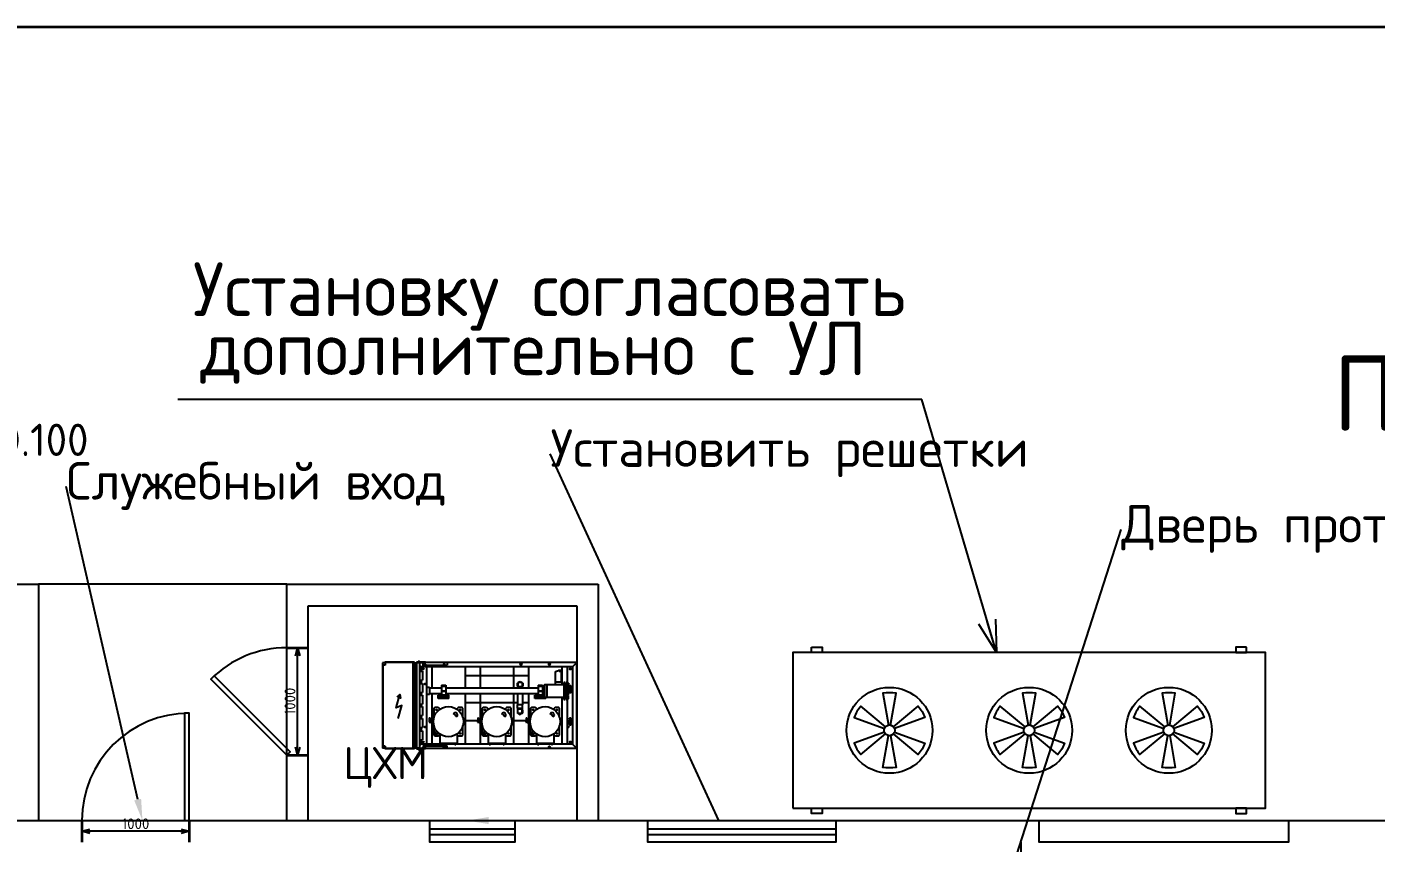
# Model space of a CAD drawing. Extents: x -150237 to 313168, y -187365 to 36962.
# Drawn here: x -45313 to -32764, y -144693 to -137104 of the extents above; entities that cross this region are included whole.
import ezdxf
from ezdxf import colors
from ezdxf.entities.mleader import LeaderData, LeaderLine
from ezdxf.enums import TextEntityAlignment as Align
from ezdxf.math import Vec2, Vec3

# ---------------------------------------------------------------- set-up
doc = ezdxf.new("R2010")
doc.units = 0
doc.header["$LTSCALE"] = 50
doc.header["$PDMODE"] = 34
doc.header["$PDSIZE"] = 20
doc.layers.get('0').update_dxf_attribs({"linetype": 'CONTINUOUS'})
doc.layers.get('Defpoints').update_dxf_attribs({"linetype": 'CONTINUOUS'})
for name, color, linetype in [('2', 170, 'CONTINUOUS'), ('Dim', 7, 'CONTINUOUS'), ('Refrigerators', 7, 'CONTINUOUS'), ('Двери', 76, 'CONTINUOUS')]:
    doc.layers.add(name, color=color, linetype=linetype)
doc.layers.add('Стены', color=7, linetype='CONTINUOUS', lineweight=35)
doc.styles.get("Standard").update_dxf_attribs({"font": 'isocpeur.ttf'})
doc.dimstyles.get("Standard").update_dxf_attribs({"dimscale": 0, "dimtxt": 180, "dimasz": 75, "dimexe": 0, "dimexo": 0, "dimgap": 30, "dimtad": 1, "dimdec": 0, "dimdsep": 46, "dimtxsty": 'Standard', "dimblk1": 'OPEN30', "dimblk2": 'OPEN30', "dimsah": 1, "dimcen": 25, "dimadec": 0, "dimazin": 0, "dimtfac": 1, "dimtdec": 0, "dimtmove": 0, "dimatfit": 3, "dimldrblk": 'OPEN30', "dimfxl": 1, "dimtolj": 1, "dimtzin": 0, "dimarcsym": 0})

# ---------------------------------------------------------------- blocks, each defined once
blk = doc.blocks.new('_OPEN30')
at = {"color": 0, "linetype": 'ByBlock'}
for p, q in [((-1, 0.268), (0, 0)), ((0, 0), (-1, -0.268)), ((0, 0), (-1, 0))]:
    blk.add_line(p, q, dxfattribs=at)
blk = doc.blocks.new('*D79')
at = {"layer": 'Defpoints', "color": 0, "transparency": 16777216}
for p in [(-1000, -50), (-1000, -100), (0, -100)]:
    blk.add_point(p, dxfattribs=at)
at = {"layer": 'Dim', "color": 0, "lineweight": -2, "transparency": 16777216}
for p, q in [((-1000, -50), (-1000, -100)), ((-75, -100), (-925, -100))]:
    blk.add_line(p, q, dxfattribs=at)
at = {"layer": 'Dim', "color": 0, "lineweight": -2, "transparency": 16777216, "xscale": 75, "yscale": 75, "zscale": 75, "rotation": 180}
blk.add_blockref('_OPEN30', (-1000, -100), dxfattribs=at)
at = {"layer": 'Dim', "color": 0, "lineweight": -2, "transparency": 16777216, "xscale": 75, "yscale": 75, "zscale": 75}
blk.add_blockref('_OPEN30', (0, -100), dxfattribs=at)
at = {"layer": 'Dim', "color": 0, "transparency": 16777216, "insert": (-500, -30), "char_height": 100, "attachment_point": 5}
blk.add_mtext('\\A1;1000', dxfattribs=at)
blk = doc.blocks.new('*U108')
at = {"layer": 'Refrigerators', "color": 5}
for p, q in [((-1787, 4), (-1787, -2)), ((-1510, 4), (-1787, 4)), ((-1527, 0), (-1785, 0)), ((-1527, 0), (-1527, -800)), ((-1510, 4), (-1510, -804)), ((-1493, 4), (-1493, -804)), ((-1410, 4), (-1493, 4)), ((-1492, 2), (-1428, 2)), ((-1492, 0), (-1492, 2)), ((-1430, 0), (-1490, 0)), ((-1490, -2), (-1490, 0)), ((-1458, 4), (-1482, 4)), ((-1482, 2), (-1482, 4)), ((-1478, 10), (-1477, 11)), ((-1478, 5), (-1478, 10)), ((-1478, 5), (-1477, 4)), ((-1463, 11), (-1477, 11)), ((-1475, 11), (-1474, 10)), ((-1475, 4), (-1474, 5)), ((-1474, 10), (-1473, 11)), ((-1474, 5), (-1474, 10)), ((-1474, 5), (-1473, 4)), ((-1467, 11), (-1466, 10)), ((-1467, 4), (-1466, 5)), ((-1466, 10), (-1465, 11)), ((-1466, 5), (-1466, 10)), ((-1466, 5), (-1465, 4)), ((-1463, 11), (-1462, 10)), ((-1463, 4), (-1462, 5)), ((-1462, 5), (-1462, 10)), ((-1458, 2), (-1458, 4)), ((-1430, -27), (-1430, 0)), ((-1428, -25), (-1428, 2)), ((-1410, 1), (-1428, 1)), ((0, 0), (-1428, 0)), ((-1410, 1), (-1410, 4)), ((-1206, 0), (-1206, -25)), ((-40, -40), (0, 0)), ((-40, -40), (0, 0)), ((0, -800), (0, 0)), ((-1790, -3), (-1810, -3)), ((-1810, -3), (-1810, -798)), ((-1800, -23), (-1805, -18)), ((-1805, -18), (-1805, -782)), ((-1785, -23), (-1800, -23)), ((-1785, 0), (-1785, -23)), ((-1527, -10), (-1510, -10)), ((-1527, -35), (-1510, -35)), ((-1525, -10), (-1525, -35)), ((-1512, -10), (-1512, -35)), ((-1492, 0), (-1492, -800)), ((-1465, -2), (-1492, -2)), ((-1465, -2), (-1465, -798)), ((-1450, -40), (-1465, -25)), ((-1465, -80), (-1436, -80)), ((-40, -40), (-1450, -40)), ((-1450, -40), (-1450, -80)), ((-1436, -80), (-1436, -164)), ((-1398, -27), (-1430, -27)), ((-1428, 0), (-1428, -25)), ((-1428, -25), (-1206, -25)), ((-1398, -25), (-1428, -25)), ((-1426, 0), (-1426, -24)), ((-1426, -24), (-1206, -24)), ((-1425, -22), (-1401, -22)), ((-1425, -24), (-1425, -22)), ((-1420, -15), (-1421, -16)), ((-1421, -21), (-1421, -16)), ((-1420, -22), (-1421, -21)), ((-1420, -15), (-1406, -15)), ((-1417, -16), (-1418, -15)), ((-1417, -21), (-1418, -22)), ((-1416, -15), (-1417, -16)), ((-1417, -21), (-1417, -16)), ((-1416, -22), (-1417, -21)), ((-1409, -16), (-1410, -15)), ((-1409, -21), (-1410, -22)), ((-1408, -15), (-1409, -16)), ((-1409, -21), (-1409, -16)), ((-1408, -22), (-1409, -21)), ((-1405, -16), (-1406, -15)), ((-1405, -21), (-1406, -22)), ((-1405, -21), (-1405, -16)), ((-1401, -24), (-1401, -22)), ((-1400, -40), (-1400, -760)), ((-1398, -27), (-1398, -25)), ((-1350, -40), (-1350, -238)), ((-1239, -9), (-1243, -15)), ((-1239, -22), (-1243, -15)), ((-1231, -9), (-1239, -9)), ((-1231, -22), (-1239, -22)), ((-1227, -15), (-1231, -9)), ((-1227, -15), (-1231, -22)), ((-1040, -40), (-1040, -238)), ((-1040, -121), (-590, -121)), ((-900, -40), (-900, -238)), ((-590, -40), (-590, -238)), ((-590, -40), (-590, -238)), ((-590, -121), (-450, -121)), ((-450, -40), (-450, -238)), ((-197, -82), (-172, -74)), ((-197, -178), (-197, -82)), ((-156, -70), (-172, -74)), ((-172, -74), (-156, -85)), ((-143, -79), (-156, -70)), ((-156, -85), (-143, -79)), ((-143, -178), (-143, -79)), ((-140, -40), (-140, -208)), ((-90, -40), (-90, -200)), ((-40, -40), (-40, -760)), ((-1465, -164), (-1436, -164)), ((-1465, -194), (-1436, -194)), ((-1450, -164), (-1450, -194)), ((-1436, -194), (-1436, -278)), ((-1371, -233), (-1400, -233)), ((-1371, -233), (-1371, -297)), ((-1260, -238), (-1371, -238)), ((-1260, -211), (-1220, -211)), ((-1260, -211), (-1260, -309)), ((-1260, -221), (-1220, -221)), ((-1220, -211), (-1220, -309)), ((-360, -238), (-1220, -238)), ((-553, -191), (-548, -188)), ((-553, -219), (-553, -191)), ((-548, -222), (-553, -219)), ((-551, -232), (-551, -238)), ((-505, -232), (-551, -232)), ((-508, -185), (-548, -185)), ((-548, -185), (-548, -225)), ((-508, -225), (-548, -225)), ((-547, -225), (-547, -232)), ((-543, -185), (-528, -177)), ((-528, -177), (-514, -185)), ((-509, -225), (-509, -232)), ((-508, -185), (-508, -225)), ((-508, -188), (-504, -191)), ((-504, -219), (-508, -222)), ((-505, -232), (-505, -238)), ((-504, -191), (-504, -219)), ((-360, -211), (-320, -211)), ((-360, -211), (-360, -309)), ((-360, -221), (-320, -221)), ((-320, -211), (-320, -309)), ((-320, -234), (-310, -234)), ((-300, -208), (-310, -218)), ((-310, -311), (-310, -218)), ((-300, -203), (-300, -326)), ((-300, -203), (-280, -203)), ((-280, -203), (-280, -326)), ((-120, -208), (-280, -208)), ((-200, -208), (-200, -178)), ((-200, -178), (-139, -178)), ((-139, -178), (-139, -208)), ((-120, -187), (-120, -343)), ((-110, -187), (-120, -187)), ((-110, -187), (-110, -343)), ((-100, -197), (-110, -197)), ((-100, -187), (-100, -343)), ((-90, -187), (-100, -187)), ((-90, -343), (-90, -187)), ((-77, -191), (-90, -191)), ((-90, -215), (-77, -215)), ((-77, -222), (-90, -222)), ((-90, -246), (-77, -246)), ((-84, -244), (-69, -240)), ((-84, -256), (-84, -244)), ((-77, -215), (-77, -191)), ((-77, -246), (-77, -222)), ((-69, -223), (-67, -217)), ((-69, -223), (-69, -231)), ((-68, -235), (-68, -232)), ((-68, -235), (-56, -235)), ((-57, -217), (-67, -217)), ((-56, -222), (-67, -222)), ((-67, -232), (-56, -232)), ((-67, -239), (-67, -235)), ((-65, -231), (-65, -223)), ((-58, -231), (-58, -223)), ((-54, -223), (-57, -217)), ((-56, -235), (-56, -232)), ((-56, -239), (-56, -235)), ((-54, -231), (-54, -223)), ((-40, -244), (-54, -240)), ((-40, -256), (-40, -244)), ((-1465, -278), (-1436, -278)), ((-1465, -303), (-1436, -303)), ((-1450, -278), (-1450, -303)), ((-1436, -303), (-1436, -387)), ((-1371, -297), (-1400, -297)), ((-1260, -292), (-1371, -292)), ((-1350, -292), (-1350, -514)), ((-1290, -335), (-1290, -305)), ((-1190, -305), (-1290, -305)), ((-1190, -335), (-1290, -335)), ((-1260, -264), (-1220, -264)), ((-1260, -266), (-1220, -266)), ((-1247, -309), (-1260, -309)), ((-1260, -332), (-1260, -309)), ((-1260, -309), (-1220, -309)), ((-1219, -332), (-1260, -332)), ((-1247, -314), (-1255, -314)), ((-1255, -327), (-1255, -314)), ((-1224, -327), (-1255, -327)), ((-1247, -314), (-1247, -309)), ((-1219, -309), (-1233, -309)), ((-1233, -314), (-1233, -309)), ((-1224, -314), (-1233, -314)), ((-1224, -327), (-1224, -314)), ((-360, -292), (-1220, -292)), ((-1219, -332), (-1219, -309)), ((-1190, -335), (-1190, -305)), ((-1040, -292), (-1040, -760)), ((-1040, -371), (-590, -371)), ((-900, -292), (-900, -514)), ((-590, -292), (-590, -760)), ((-590, -292), (-590, -760)), ((-590, -371), (-549, -371)), ((-549, -395), (-549, -292)), ((-507, -292), (-507, -395)), ((-507, -371), (-450, -371)), ((-450, -292), (-450, -514)), ((-390, -335), (-390, -305)), ((-310, -305), (-390, -305)), ((-290, -335), (-390, -335)), ((-360, -264), (-320, -264)), ((-360, -266), (-320, -266)), ((-347, -309), (-360, -309)), ((-360, -332), (-360, -309)), ((-360, -309), (-320, -309)), ((-319, -332), (-360, -332)), ((-347, -314), (-355, -314)), ((-355, -327), (-355, -314)), ((-324, -327), (-355, -327)), ((-347, -314), (-347, -309)), ((-319, -309), (-333, -309)), ((-333, -314), (-333, -309)), ((-324, -314), (-333, -314)), ((-324, -327), (-324, -314)), ((-310, -295), (-320, -295)), ((-319, -332), (-319, -309)), ((-300, -321), (-310, -311)), ((-280, -326), (-300, -326)), ((-290, -335), (-290, -326)), ((-280, -321), (-120, -321)), ((-140, -321), (-140, -760)), ((-120, -343), (-110, -343)), ((-110, -332), (-100, -332)), ((-100, -343), (-90, -343)), ((-61, -256), (-90, -256)), ((-90, -260), (-77, -260)), ((-77, -270), (-90, -270)), ((-90, -273), (-61, -273)), ((-77, -283), (-90, -283)), ((-90, -308), (-77, -308)), ((-77, -314), (-90, -314)), ((-90, -339), (-77, -339)), ((-90, -343), (-90, -760)), ((-84, -256), (-69, -260)), ((-77, -273), (-77, -256)), ((-77, -308), (-77, -283)), ((-77, -339), (-77, -314)), ((-69, -277), (-69, -269)), ((-69, -277), (-67, -283)), ((-68, -265), (-56, -265)), ((-68, -265), (-68, -268)), ((-67, -265), (-67, -261)), ((-67, -268), (-56, -268)), ((-56, -278), (-67, -278)), ((-57, -283), (-67, -283)), ((-65, -269), (-65, -277)), ((-61, -273), (-61, -256)), ((-58, -269), (-58, -277)), ((-54, -277), (-57, -283)), ((-56, -265), (-56, -261)), ((-56, -265), (-56, -268)), ((-40, -256), (-54, -260)), ((-54, -269), (-54, -277)), ((-1465, -387), (-1436, -387)), ((-1465, -408), (-1436, -408)), ((-1465, -492), (-1436, -492)), ((-1450, -387), (-1450, -408)), ((-1450, -492), (-1450, -522)), ((-1436, -408), (-1436, -492)), ((-1320, -415), (-1330, -425)), ((-1330, -425), (-1330, -513)), ((-1320, -415), (-1290, -415)), ((-1290, -415), (-1280, -425)), ((-1280, -425), (-1280, -439)), ((-1149, -476), (-1135, -461)), ((-1142, -483), (-1149, -476)), ((-1127, -468), (-1135, -461)), ((-1120, -504), (-1127, -497)), ((-1120, -504), (-1106, -490)), ((-1106, -490), (-1113, -483)), ((-1100, -415), (-1110, -425)), ((-1110, -439), (-1110, -425)), ((-1100, -415), (-1070, -415)), ((-1060, -425), (-1070, -415)), ((-1060, -513), (-1060, -425)), ((-870, -415), (-880, -425)), ((-880, -425), (-880, -513)), ((-870, -415), (-840, -415)), ((-840, -415), (-830, -425)), ((-830, -425), (-830, -439)), ((-699, -476), (-685, -461)), ((-692, -483), (-699, -476)), ((-677, -468), (-685, -461)), ((-670, -504), (-677, -497)), ((-670, -504), (-656, -490)), ((-656, -490), (-663, -483)), ((-650, -415), (-660, -425)), ((-660, -439), (-660, -425)), ((-650, -415), (-620, -415)), ((-610, -425), (-620, -415)), ((-610, -513), (-610, -425)), ((-548, -438), (-553, -441)), ((-553, -441), (-553, -469)), ((-553, -469), (-548, -472)), ((-551, -428), (-551, -395)), ((-505, -395), (-551, -395)), ((-505, -428), (-551, -428)), ((-508, -435), (-548, -435)), ((-548, -475), (-548, -435)), ((-508, -475), (-548, -475)), ((-547, -435), (-547, -428)), ((-543, -475), (-528, -484)), ((-528, -484), (-514, -475)), ((-509, -435), (-509, -428)), ((-508, -475), (-508, -435)), ((-504, -441), (-508, -438)), ((-508, -472), (-504, -469)), ((-505, -428), (-505, -395)), ((-504, -469), (-504, -441)), ((-420, -415), (-430, -425)), ((-430, -425), (-430, -513)), ((-420, -415), (-390, -415)), ((-390, -415), (-380, -425)), ((-380, -425), (-380, -439)), ((-249, -476), (-235, -461)), ((-242, -483), (-249, -476)), ((-227, -468), (-235, -461)), ((-220, -504), (-227, -497)), ((-220, -504), (-206, -490)), ((-206, -490), (-213, -483)), ((-200, -415), (-210, -425)), ((-210, -439), (-210, -425)), ((-200, -415), (-170, -415)), ((-160, -425), (-170, -415)), ((-160, -513), (-160, -425)), ((-1465, -522), (-1436, -522)), ((-1465, -606), (-1436, -606)), ((-1450, -606), (-1450, -636)), ((-1436, -522), (-1436, -606)), ((-1373, -515), (-1376, -555)), ((-1376, -555), (-1369, -555)), ((-1373, -515), (-1365, -515)), ((-1365, -515), (-1369, -555)), ((-1368, -550), (-1361, -551)), ((-1366, -520), (-1358, -521)), ((-1357, -514), (-1361, -558)), ((-1361, -558), (-1346, -560)), ((-1357, -514), (-1343, -515)), ((-1350, -559), (-1350, -760)), ((-1343, -515), (-1346, -560)), ((-1346, -552), (-1335, -553)), ((-1343, -522), (-1332, -523)), ((-1330, -587), (-1330, -675)), ((-1060, -675), (-1060, -587)), ((-1040, -539), (-925, -539)), ((-923, -515), (-926, -555)), ((-926, -555), (-919, -555)), ((-923, -515), (-915, -515)), ((-915, -515), (-919, -555)), ((-918, -550), (-911, -551)), ((-916, -520), (-908, -521)), ((-907, -514), (-911, -558)), ((-911, -558), (-896, -560)), ((-907, -514), (-893, -515)), ((-900, -559), (-900, -760)), ((-893, -515), (-896, -560)), ((-896, -552), (-885, -553)), ((-893, -522), (-882, -523)), ((-880, -587), (-880, -675)), ((-610, -675), (-610, -587)), ((-590, -539), (-475, -539)), ((-473, -515), (-476, -555)), ((-476, -555), (-469, -555)), ((-473, -515), (-465, -515)), ((-465, -515), (-469, -555)), ((-468, -550), (-461, -551)), ((-466, -520), (-458, -521)), ((-457, -514), (-461, -558)), ((-461, -558), (-446, -560)), ((-457, -514), (-443, -515)), ((-450, -559), (-450, -760)), ((-443, -515), (-446, -560)), ((-446, -552), (-435, -553)), ((-443, -522), (-432, -523)), ((-430, -587), (-430, -675)), ((-160, -675), (-160, -587)), ((-84, -544), (-69, -540)), ((-84, -556), (-84, -544)), ((-84, -556), (-69, -560)), ((-69, -523), (-67, -517)), ((-69, -523), (-69, -531)), ((-69, -577), (-69, -569)), ((-69, -577), (-67, -583)), ((-68, -535), (-68, -532)), ((-68, -535), (-56, -535)), ((-68, -565), (-56, -565)), ((-68, -565), (-68, -568)), ((-57, -517), (-67, -517)), ((-56, -522), (-67, -522)), ((-67, -532), (-56, -532)), ((-67, -539), (-67, -535)), ((-67, -565), (-67, -561)), ((-67, -568), (-56, -568)), ((-56, -578), (-67, -578)), ((-57, -583), (-67, -583)), ((-65, -531), (-65, -523)), ((-65, -569), (-65, -577)), ((-58, -531), (-58, -523)), ((-58, -569), (-58, -577)), ((-54, -523), (-57, -517)), ((-54, -577), (-57, -583)), ((-56, -535), (-56, -532)), ((-56, -539), (-56, -535)), ((-56, -565), (-56, -561)), ((-56, -565), (-56, -568)), ((-54, -531), (-54, -523)), ((-40, -544), (-54, -540)), ((-40, -556), (-54, -560)), ((-54, -569), (-54, -577)), ((-40, -556), (-40, -544)), ((-1465, -636), (-1436, -636)), ((-1465, -720), (-1436, -720)), ((-1450, -720), (-1450, -760)), ((-1436, -636), (-1436, -720)), ((-1335, -665), (-1324, -655)), ((-1318, -683), (-1335, -665)), ((-1330, -675), (-1320, -685)), ((-1307, -673), (-1324, -655)), ((-1322, -657), (-1318, -654)), ((-1320, -652), (-1304, -637)), ((-1304, -669), (-1320, -652)), ((-1290, -685), (-1320, -685)), ((-1318, -683), (-1307, -673)), ((-1309, -670), (-1306, -667)), ((-1304, -669), (-1288, -654)), ((-1290, -685), (-1280, -675)), ((-1280, -661), (-1280, -675)), ((-1275, -665), (-1275, -757)), ((-1275, -752), (-1115, -752)), ((-1115, -665), (-1115, -757)), ((-1110, -675), (-1110, -661)), ((-1100, -685), (-1110, -675)), ((-1070, -685), (-1100, -685)), ((-1070, -685), (-1060, -675)), ((-885, -665), (-874, -655)), ((-868, -683), (-885, -665)), ((-880, -675), (-870, -685)), ((-857, -673), (-874, -655)), ((-872, -657), (-868, -654)), ((-870, -652), (-854, -637)), ((-854, -669), (-870, -652)), ((-840, -685), (-870, -685)), ((-868, -683), (-857, -673)), ((-859, -670), (-856, -667)), ((-854, -669), (-838, -654)), ((-840, -685), (-830, -675)), ((-830, -661), (-830, -675)), ((-825, -665), (-825, -757)), ((-825, -752), (-665, -752)), ((-665, -665), (-665, -757)), ((-660, -675), (-660, -661)), ((-650, -685), (-660, -675)), ((-620, -685), (-650, -685)), ((-620, -685), (-610, -675)), ((-435, -665), (-424, -655)), ((-418, -683), (-435, -665)), ((-430, -675), (-420, -685)), ((-407, -673), (-424, -655)), ((-422, -657), (-418, -654)), ((-420, -652), (-404, -637)), ((-404, -669), (-420, -652)), ((-390, -685), (-420, -685)), ((-418, -683), (-407, -673)), ((-409, -670), (-406, -667)), ((-404, -669), (-388, -654)), ((-390, -685), (-380, -675)), ((-380, -661), (-380, -675)), ((-375, -665), (-375, -757)), ((-375, -752), (-215, -752)), ((-215, -665), (-215, -757)), ((-210, -675), (-210, -661)), ((-200, -685), (-210, -675)), ((-170, -685), (-200, -685)), ((-170, -685), (-160, -675)), ((-1790, -798), (-1810, -798)), ((-1800, -777), (-1805, -782)), ((-1785, -777), (-1800, -777)), ((-1787, -798), (-1787, -804)), ((-1510, -804), (-1787, -804)), ((-1785, -777), (-1785, -800)), ((-1527, -800), (-1785, -800)), ((-1527, -765), (-1510, -765)), ((-1527, -790), (-1510, -790)), ((-1525, -765), (-1525, -790)), ((-1512, -765), (-1512, -790)), ((-1410, -804), (-1493, -804)), ((-1465, -798), (-1492, -798)), ((-1492, -800), (-1492, -802)), ((-1492, -802), (-1428, -802)), ((-1490, -798), (-1490, -800)), ((-1430, -800), (-1490, -800)), ((-1482, -802), (-1482, -804)), ((-1458, -804), (-1482, -804)), ((-1478, -805), (-1477, -804)), ((-1478, -805), (-1478, -810)), ((-1478, -810), (-1477, -811)), ((-1463, -811), (-1477, -811)), ((-1475, -804), (-1474, -805)), ((-1475, -811), (-1474, -810)), ((-1474, -805), (-1473, -804)), ((-1474, -805), (-1474, -810)), ((-1474, -810), (-1473, -811)), ((-1467, -804), (-1466, -805)), ((-1467, -811), (-1466, -810)), ((-1466, -805), (-1465, -804)), ((-1466, -805), (-1466, -810)), ((-1466, -810), (-1465, -811)), ((-1450, -760), (-1465, -775)), ((-1463, -804), (-1462, -805)), ((-1463, -811), (-1462, -810)), ((-1462, -805), (-1462, -810)), ((-1458, -802), (-1458, -804)), ((-40, -760), (-1450, -760)), ((-1398, -773), (-1430, -773)), ((-1430, -773), (-1430, -800)), ((-1398, -775), (-1428, -775)), ((-1428, -775), (-1428, -802)), ((-1428, -775), (-1206, -775)), ((-1428, -800), (-1428, -775)), ((0, -800), (-1428, -800)), ((-1410, -801), (-1428, -801)), ((-1426, -776), (-1206, -776)), ((-1426, -800), (-1426, -776)), ((-1425, -776), (-1425, -778)), ((-1425, -778), (-1401, -778)), ((-1420, -778), (-1421, -779)), ((-1421, -779), (-1421, -784)), ((-1420, -785), (-1421, -784)), ((-1420, -785), (-1406, -785)), ((-1417, -779), (-1418, -778)), ((-1417, -784), (-1418, -785)), ((-1416, -778), (-1417, -779)), ((-1417, -779), (-1417, -784)), ((-1416, -785), (-1417, -784)), ((-1409, -779), (-1410, -778)), ((-1409, -784), (-1410, -785)), ((-1410, -801), (-1410, -804)), ((-1408, -778), (-1409, -779)), ((-1409, -779), (-1409, -784)), ((-1408, -785), (-1409, -784)), ((-1405, -779), (-1406, -778)), ((-1405, -784), (-1406, -785)), ((-1405, -779), (-1405, -784)), ((-1401, -776), (-1401, -778)), ((-1398, -773), (-1398, -775)), ((-1275, -757), (-1115, -757)), ((-1265, -757), (-1265, -762)), ((-1265, -762), (-1255, -762)), ((-1255, -757), (-1255, -762)), ((-1239, -778), (-1243, -785)), ((-1239, -791), (-1243, -785)), ((-1231, -778), (-1239, -778)), ((-1231, -791), (-1239, -791)), ((-1227, -785), (-1231, -778)), ((-1227, -785), (-1231, -791)), ((-1206, -800), (-1206, -775)), ((-1135, -757), (-1135, -762)), ((-1135, -762), (-1125, -762)), ((-1125, -757), (-1125, -762)), ((-825, -757), (-665, -757)), ((-815, -757), (-815, -762)), ((-815, -762), (-805, -762)), ((-805, -757), (-805, -762)), ((-685, -757), (-685, -762)), ((-685, -762), (-675, -762)), ((-675, -757), (-675, -762)), ((-375, -757), (-215, -757)), ((-365, -757), (-365, -762)), ((-365, -762), (-355, -762)), ((-355, -757), (-355, -762)), ((-235, -757), (-235, -762)), ((-235, -762), (-225, -762)), ((-225, -757), (-225, -762)), ((-40, -760), (0, -800))]:
    blk.add_line(p, q, dxfattribs=at)
at = {"layer": 'Refrigerators', "color": 1}
blk.add_lwpolyline([(-1664, -522), (-1630, -399), (-1682, -420), (-1648, -298), (-1640, -332), (-1648, -298), (-1674, -321)], dxfattribs=at)
at = {"layer": 'Refrigerators', "color": 5}
for centre, radius in [((-1430, -60), 6), ((-520, -15), 7), ((-520, -15), 4.5), ((-255, -15), 7), ((-255, -15), 4.5), ((-60, -60), 6), ((-1410, -200), 5), ((-80, -200), 5), ((-80, -250), 2.25), ((-62, -250), 12), ((-62, -250), 9), ((-44, -250), 2.25), ((-1275, -320), 4.5), ((-1205, -320), 4.5), ((-375, -320), 4.5), ((-1195, -550), 140), ((-1305, -440), 4.25), ((-1085, -440), 4.25), ((-745, -550), 140), ((-855, -440), 4.25), ((-635, -440), 4.25), ((-295, -550), 140), ((-405, -440), 4.25), ((-185, -440), 4.25), ((-1410, -600), 5), ((-80, -600), 5), ((-80, -550), 2.25), ((-62, -550), 12), ((-62, -550), 9), ((-44, -550), 2.25), ((-1430, -740), 6), ((-1305, -660), 4.25), ((-1085, -660), 4.25), ((-855, -660), 4.25), ((-635, -660), 4.25), ((-405, -660), 4.25), ((-185, -660), 4.25), ((-60, -740), 6), ((-255, -785), 7), ((-255, -785), 4.5)]:
    blk.add_circle(centre, radius, dxfattribs=at)
for centre, radius, start, end in [((-520, -15), 3.5, 180, 90), ((-255, -15), 3.5, 90, 0), ((-67, -224), 2.26, 33.855, 146.1449), ((-67, -230), 2.26, 213.855, 326.1449), ((-62, -230), 7.53, 60.1371, 119.8628), ((-62, -224), 7.53, 240.1371, 299.8628), ((-56, -224), 2.26, 33.855, 146.1449), ((-56, -230), 2.26, 213.855, 326.1449), ((-305, -320), 4.5, 101.0939, 348.9061), ((-67, -270), 2.26, 33.855, 146.1449), ((-67, -276), 2.26, 213.855, 326.1449), ((-62, -276), 7.53, 60.1371, 119.8628), ((-62, -270), 7.53, 240.1371, 299.8628), ((-56, -270), 2.26, 33.855, 146.1449), ((-56, -276), 2.26, 213.855, 326.1449), ((-1140, -495), 12.5, 351.8712, 98.1288), ((-1126, -481), 12.5, 351.8699, 98.1301), ((-690, -495), 12.5, 351.8712, 98.1288), ((-676, -481), 12.5, 351.8699, 98.1301), ((-240, -495), 12.5, 351.8712, 98.1288), ((-226, -481), 12.5, 351.8699, 98.1301), ((-67, -524), 2.26, 33.855, 146.1449), ((-67, -530), 2.26, 213.855, 326.1449), ((-67, -570), 2.26, 33.855, 146.1449), ((-67, -576), 2.26, 213.855, 326.1449), ((-62, -530), 7.53, 60.1371, 119.8628), ((-62, -524), 7.53, 240.1371, 299.8628), ((-62, -576), 7.53, 60.1371, 119.8628), ((-62, -570), 7.53, 240.1371, 299.8628), ((-56, -524), 2.26, 33.855, 146.1449), ((-56, -530), 2.26, 213.855, 326.1449), ((-56, -570), 2.26, 33.855, 146.1449), ((-56, -576), 2.26, 213.855, 326.1449), ((-255, -785), 3.5, 360, 270)]:
    blk.add_arc(centre, radius, start, end, dxfattribs=at)
blk = doc.blocks.new('*D110')
at = {"layer": 'Defpoints', "color": 0, "transparency": 16777216}
for p in [(0, -100), (1000, -50), (1000, -100)]:
    blk.add_point(p, dxfattribs=at)
at = {"layer": 'Dim', "color": 0, "lineweight": -2, "transparency": 16777216}
for p, q in [((75, -100), (925, -100)), ((1000, -50), (1000, -100))]:
    blk.add_line(p, q, dxfattribs=at)
at = {"layer": 'Dim', "color": 0, "lineweight": -2, "transparency": 16777216, "xscale": 75, "yscale": 75, "zscale": 75, "rotation": 180}
blk.add_blockref('_OPEN30', (0, -100), dxfattribs=at)
at = {"layer": 'Dim', "color": 0, "lineweight": -2, "transparency": 16777216, "xscale": 75, "yscale": 75, "zscale": 75}
blk.add_blockref('_OPEN30', (1000, -100), dxfattribs=at)
at = {"layer": 'Dim', "color": 0, "transparency": 16777216, "insert": (500, -30), "char_height": 100, "attachment_point": 5}
blk.add_mtext('\\A1;1000', dxfattribs=at)
blk = doc.blocks.new('Радиатор ЦХМ')
at = {"layer": '2', "color": 5}
for points in [[(-50, 1550), (50, 1550), (50, 1500), (-50, 1500), (-50, 1550)], [(4000, 1550), (3900, 1550), (3900, 1500), (4000, 1500), (4000, 1550)], [(-225, 50), (4175, 50), (4175, 1500), (-225, 1500)], [(-50, 50), (50, 50), (50, 0), (-50, 0), (-50, 50)], [(4000, 50), (3900, 50), (3900, 0), (4000, 0), (4000, 50)]]:
    blk.add_lwpolyline(points, close=True, dxfattribs=at)
for points in [[(684, 824), (736, 1120, 0.087489), (614, 1120), (666, 824)], [(1984, 824), (2036, 1120, 0.087489), (1914, 1120), (1966, 824)], [(3284, 824), (3336, 1120, 0.087489), (3214, 1120), (3266, 824)], [(637, 807), (407, 1000, 0.087489), (346, 895), (628, 792)], [(713, 807), (943, 1000, -0.087489), (1004, 895), (722, 792)], [(1937, 807), (1707, 1000, 0.087489), (1646, 895), (1928, 792)], [(2013, 807), (2243, 1000, -0.087489), (2304, 895), (2022, 792)], [(3237, 807), (3007, 1000, 0.087489), (2946, 895), (3228, 792)], [(3313, 807), (3543, 1000, -0.087489), (3604, 895), (3322, 792)], [(628, 758), (346, 655, 0.087489), (407, 550), (637, 743)], [(722, 758), (1004, 655, -0.087489), (943, 550), (713, 743)], [(1928, 758), (1646, 655, 0.087489), (1707, 550), (1937, 743)], [(2022, 758), (2304, 655, -0.087489), (2243, 550), (2013, 743)], [(3228, 758), (2946, 655, 0.087489), (3007, 550), (3237, 743)], [(3322, 758), (3604, 655, -0.087489), (3543, 550), (3313, 743)], [(684, 726), (736, 430, -0.087489), (614, 430), (666, 726)], [(1984, 726), (2036, 430, -0.087489), (1914, 430), (1966, 726)], [(3284, 726), (3336, 430, -0.087489), (3214, 430), (3266, 726)]]:
    blk.add_lwpolyline(points, format="xyb", dxfattribs=at)
for centre, radius in [((675, 775), 400), ((1975, 775), 400), ((3275, 775), 400), ((675, 775), 50), ((1975, 775), 50), ((3275, 775), 50)]:
    blk.add_circle(centre, radius, dxfattribs=at)
blk = doc.blocks.new('*U78')
at = {"layer": 'Двери'}
blk.add_lwpolyline([(0, 0), (0, 1000), (-43.75, 1000), (-43.75, 0)], close=True, dxfattribs=at)
blk.add_arc((0, 0), 1000, 90, 180, dxfattribs=at)
at = {"layer": 'Стены'}
for p, q in [((0, 0), (0, -200)), ((-1000, 0), (-1000, -200))]:
    blk.add_line(p, q, dxfattribs=at)
at = {"layer": 'Dim'}
dim = blk.add_linear_dim(base=(-1000, -100), p1=(0, -100), p2=(-1000, -50), angle=180, dimstyle='Standard', override={"dimscale": 1, "dimtxt": 100, "dimgap": 20, "dimarcsym": 2}, dxfattribs=at)
dim.commit()
dim.dimension.update_dxf_attribs({"geometry": '*D79', "text_midpoint": (-500, -30)})
blk = doc.blocks.new('*U109')
at = {"layer": 'Двери'}
blk.add_lwpolyline([(0, 0), (707.1, 707.1), (738, 676.2), (30.9, -30.9)], close=True, dxfattribs=at)
blk.add_arc((0, 0), 1000, 0, 45, dxfattribs=at)
at = {"layer": 'Стены'}
for p, q in [((0, 0), (0, -200)), ((1000, 0), (1000, -200))]:
    blk.add_line(p, q, dxfattribs=at)
at = {"layer": 'Dim'}
dim = blk.add_linear_dim(base=(1000, -100), p1=(0, -100), p2=(1000, -50), dimstyle='Standard', override={"dimscale": 1, "dimtxt": 100, "dimgap": 20, "dimarcsym": 2}, dxfattribs=at)
dim.commit()
dim.dimension.update_dxf_attribs({"geometry": '*D110', "text_midpoint": (500, -30)})

msp = doc.modelspace()

# ---------------------------------------------------------------- linework, layer by layer
at = {"color": 1}
for p, q in [((-45626.9, -142293.2), (-45204.6, -142293.2)), ((-45204.6, -142293.2), (-45204.6, -144493.2)), ((-42894.3, -142293.2), (-45204.6, -142293.2)), ((-42894.3, -144493.2), (-42894.3, -142293.2)), ((-42894.3, -142293.2), (-40394.3, -142293.2)), ((-40394.3, -142293.2), (-39994.3, -142293.2)), ((-39994.3, -142293.2), (-39994.3, -144493.2)), ((-42694.3, -144493.2), (-42694.3, -142493.2)), ((-42694.3, -142493.2), (-40194.3, -142493.2)), ((-40194.3, -142493.2), (-40194.3, -144493.2)), ((-36061.6, -144693.2), (-36061.6, -146993.2))]:
    msp.add_line(p, q, dxfattribs=at)
msp.add_line((-48971.6, -144493.2), (-571.6, -144493.2))
at = {"color": 5}
for points in [[(-41561.5, -144493.2), (-40770.8, -144493.2), (-40770.8, -144693.2), (-41561.5, -144693.2)], [(-39534.8, -144493.2), (-37784.4, -144493.2), (-37784.4, -144693.2), (-39534.8, -144693.2)], [(-41561.5, -144569.5), (-40770.8, -144569.5), (-40770.8, -144624.8), (-41561.5, -144624.8)], [(-39534.8, -144569.5), (-37784.4, -144569.5), (-37784.4, -144624.8), (-39534.8, -144624.8)]]:
    msp.add_lwpolyline(points, close=True, dxfattribs=at)
at = {"color": 1}
msp.add_lwpolyline([(-35889.6, -144493.2), (-33569.6, -144493.2), (-33569.6, -144693.2), (-35889.6, -144693.2)], close=True, dxfattribs=at)
at = {"layer": 'Стены'}
msp.add_lwpolyline([(3475.1, -187365.2), (-56273.5, -187365.2), (-56273.5, -137104.3), (3475.1, -137104.3)], close=True, dxfattribs=at)

# ---------------------------------------------------------------- block references
at = {"rotation": 90}
msp.add_blockref('*U109', (-42894.3, -143883.8), dxfattribs=at)
for name, p in [('Радиатор ЦХМ', (-37959.1, -144428.1)), ('*U108', (-40194.3, -143022.1)), ('*U78', (-43801.6, -144493.2))]:
    msp.add_blockref(name, p)

# ---------------------------------------------------------------- texts
at = {"width": 0.96875}
for s, height, p in [('Установку согласовать', 500, (-40446.9, -139796.4)), ('дополнительно с УЛ', 500, (-40599, -140346.4)), ('План первого этажа', 700, (-28841.2, -140865.4)), ('-0.100', 300, (-45253.1, -141098.3)), ('ЦХМ', 300, (-41974.8, -144107.6))]:
    msp.add_text(s, height=height, dxfattribs=at).set_placement(p, align=Align.CENTER)

# ---------------------------------------------------------------- leaders
msp.add_leader([(-36288.6, -142928.1), (-36983.7, -140574.3), (-43908.7, -140574.3)], dimstyle='Standard', override={"dimscale": 1, "dimasz": 300, "dimtad": 0})
ml = msp.add_multileader_mtext('Standard')
ml.set_content('Установить решетки', color=256)
ml.set_leader_properties()
ml.build(insert=Vec2(0, 0))
ml.multileader.update_dxf_attribs({"text_right_attachment_type": 6, "dogleg_length": 0.36, "arrow_head_size": 200})
ctx = ml.context
ctx.base_point, ctx.char_height, ctx.arrow_head_size, ctx.plane_origin = Vec3(-40442.6, -141077.9), 350, 200, Vec3(-41216.1, -144493.2)
ctx.right_attachment = 6
notes = []
notes.append((ctx, [(0, (1, 1, 0), (-40442.9, -141077.9), (1, 0), 0.36, [(1, [(-41216.1, -144493.2), (-38871, -144493.2)], 0, [])])]))
ctx.mtext.insert, ctx.mtext.flow_direction = Vec3(-40440.6, -140850.4), 5
ml = msp.add_multileader_mtext('Standard')
ml.set_content('Служебный вход', color=256)
ml.set_leader_properties()
ml.build(insert=Vec2(0, 0))
ml.multileader.update_dxf_attribs({"text_right_attachment_type": 6, "dogleg_length": 0.36, "arrow_head_size": 200})
ctx = ml.context
ctx.base_point, ctx.char_height, ctx.arrow_head_size, ctx.plane_origin = Vec3(-44948.3, -141382.6), 350, 200, Vec3(-44237.5, -144493.2)
ctx.right_attachment = 6
notes.append((ctx, [(0, (1, 1, 0), (-44948.7, -141382.6), (1, 0), 0.36, [(0, [(-44237.5, -144493.2)], 0, [])])]))
ctx.mtext.insert, ctx.mtext.flow_direction = Vec3(-44946.3, -141155.1), 5
ml = msp.add_multileader_mtext('Standard')
ml.set_content('Дверь противопожарная', color=256)
ml.set_leader_properties()
ml.build(insert=Vec2(0, 0))
ml.multileader.update_dxf_attribs({"text_right_attachment_type": 6, "dogleg_length": 0.36, "arrow_head_size": 200})
ctx = ml.context
ctx.base_point, ctx.char_height, ctx.arrow_head_size, ctx.plane_origin = Vec3(-35127.5, -141783.1), 350, 200, Vec3(-37290.8, -148518.2)
ctx.right_attachment = 6
notes.append((ctx, [(0, (1, 1, 0), (-35127.8, -141783.1), (1, 0), 0.36, [(0, [(-37290.8, -148518.2)], 0, [])])]))
ctx.mtext.insert, ctx.mtext.flow_direction = Vec3(-35125.5, -141555.6), 5
for ctx, leaders in notes:
    for number, flags, end, landing, length, lines in leaders:
        leader = LeaderData()
        leader.index, (leader.has_last_leader_line, leader.has_dogleg_vector, leader.attachment_direction) = number, flags
        leader.last_leader_point, leader.dogleg_vector, leader.dogleg_length = Vec3(end), Vec3(landing), length
        for number, points, colour, breaks in lines:
            line = LeaderLine()
            line.index, line.vertices, line.color, line.breaks = number, Vec3.list(points), colors.encode_raw_color(colour), breaks
            leader.lines.append(line)
        ctx.leaders.append(leader)

doc.saveas('drawing.dxf')
